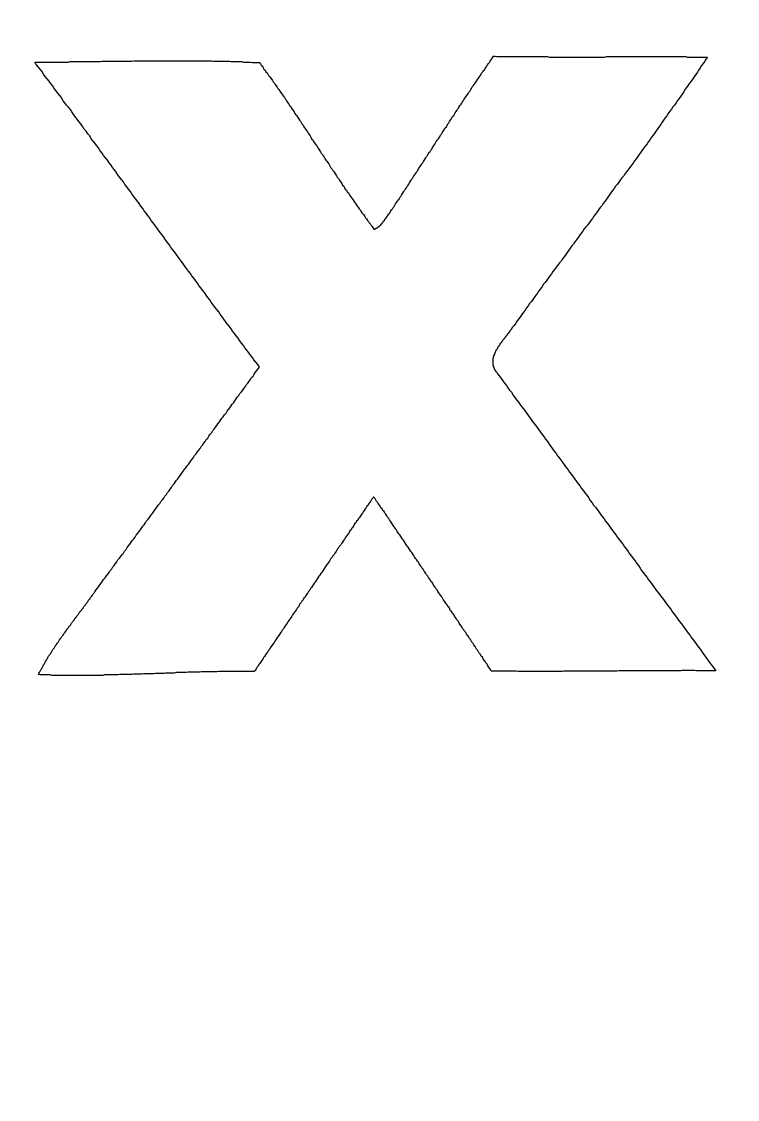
# Model space of a CAD drawing. Extents: x 61 to 163, y 47 to 87.
# Drawn here: x 72.718 to 75.617, y 62.933 to 67.299 of the extents above; entities that cross this region are included whole.
import ezdxf

# ---------------------------------------------------------------- set-up
doc = ezdxf.new("R2010")
doc.units = 0
doc.layers.get('0').update_dxf_attribs({"linetype": 'CONTINUOUS'})
doc.layers.add('GRAVIRANJE', color=3, linetype='CONTINUOUS')

msp = doc.modelspace()

# ---------------------------------------------------------------- linework, layer by layer
msp.add_circle((74.3058, 59.607), 13)
at = {"layer": 'GRAVIRANJE'}
msp.add_lwpolyline([(73.686, 67.1268), (73.6891, 67.1221), (73.6938, 67.1174), (73.6969, 67.1111), (73.7001, 67.1064), (73.7048, 67.1017), (73.7079, 67.0954), (73.7126, 67.0907), (73.7158, 67.086), (73.7189, 67.0798), (73.7236, 67.0751), (73.7267, 67.0704), (73.7314, 67.0641), (73.7346, 67.0594), (73.7377, 67.0547), (73.7424, 67.0484), (73.7456, 67.0437), (73.7487, 67.039), (73.7534, 67.0327), (73.7565, 67.028), (73.7597, 67.0233), (73.7644, 67.017), (73.7675, 67.0123), (73.7722, 67.0061), (73.7753, 67.0014), (73.7785, 66.9967), (73.7832, 66.9904), (73.7863, 66.9857), (73.7895, 66.981), (73.7926, 66.9747), (73.7973, 66.97), (73.8004, 66.9637), (73.8036, 66.959), (73.8083, 66.9543), (73.8114, 66.948), (73.8146, 66.9433), (73.8193, 66.9371), (73.8224, 66.9324), (73.8255, 66.9261), (73.8287, 66.9214), (73.8334, 66.9167), (73.8365, 66.9104), (73.8396, 66.9057), (73.8443, 66.8994), (73.8475, 66.8947), (73.8506, 66.89), (73.8538, 66.8837), (73.8585, 66.879), (73.8616, 66.8728), (73.8647, 66.8681), (73.8694, 66.8618), (73.8726, 66.8571), (73.8757, 66.8524), (73.8788, 66.8461), (73.8836, 66.8414), (73.8867, 66.8351), (73.8898, 66.8304), (73.893, 66.8242), (73.8977, 66.8195), (73.9008, 66.8132), (73.9039, 66.8085), (73.9071, 66.8038), (73.9118, 66.7975), (73.9149, 66.7928), (73.918, 66.7865), (73.9228, 66.7818), (73.9259, 66.7755), (73.929, 66.7708), (73.9322, 66.7661), (73.9369, 66.7599), (73.94, 66.7552), (73.9431, 66.7489), (73.9463, 66.7442), (73.951, 66.7379), (73.9541, 66.7332), (73.9573, 66.7285), (73.962, 66.7222), (73.9651, 66.7175), (73.9682, 66.7113), (73.9714, 66.7065), (73.9761, 66.7003), (73.9792, 66.6956), (73.9823, 66.6909), (73.987, 66.6846), (73.9902, 66.6799), (73.9933, 66.6736), (73.9965, 66.6689), (74.0012, 66.6626), (74.0043, 66.6579), (74.0074, 66.6532), (74.0121, 66.647), (74.0153, 66.6423), (74.0184, 66.636), (74.0231, 66.6313), (74.0263, 66.6266), (74.0294, 66.6203), (74.0341, 66.6156), (74.0372, 66.6093), (74.0404, 66.6046), (74.0451, 66.5999), (74.0482, 66.5936), (74.0513, 66.5889), (74.056, 66.5827), (74.0592, 66.578), (74.0623, 66.5733), (74.067, 66.567), (74.0702, 66.5623), (74.0733, 66.5576), (74.078, 66.5513), (74.0811, 66.5466), (74.0858, 66.5403), (74.089, 66.5356), (74.0921, 66.5309), (74.0968, 66.5246), (74.1, 66.5199), (74.1047, 66.5152), (74.1078, 66.509), (74.1109, 66.5043), (74.1156, 66.4995), (74.1188, 66.4933), (74.1235, 66.4886), (74.1266, 66.4839), (74.1313, 66.4776), (74.1345, 66.4729), (74.1376, 66.4682), (74.1423, 66.4619), (74.1454, 66.4572), (74.147, 66.4572), (74.147, 66.4572), (74.1486, 66.4588), (74.1486, 66.4588), (74.1501, 66.4588), (74.1501, 66.4588), (74.1501, 66.4588), (74.1517, 66.4603), (74.1517, 66.4603), (74.1533, 66.4603), (74.1533, 66.4603), (74.1533, 66.4603), (74.1548, 66.4619), (74.1548, 66.4619), (74.1564, 66.4619), (74.1564, 66.4619), (74.1564, 66.4619), (74.158, 66.4635), (74.158, 66.4635), (74.1595, 66.4635), (74.1595, 66.4635), (74.1595, 66.465), (74.1611, 66.465), (74.1611, 66.465), (74.1611, 66.465), (74.1627, 66.4666), (74.1627, 66.4666), (74.1627, 66.4666), (74.1643, 66.4666), (74.1643, 66.4682), (74.1643, 66.4682), (74.1658, 66.4682), (74.1658, 66.4698), (74.1658, 66.4698), (74.1674, 66.4698), (74.1674, 66.4698), (74.1674, 66.4713), (74.169, 66.4713), (74.169, 66.4713), (74.169, 66.4729), (74.1705, 66.4729), (74.1705, 66.4729), (74.1705, 66.4729), (74.1721, 66.4745), (74.1721, 66.4745), (74.1721, 66.4745), (74.1737, 66.476), (74.1737, 66.476), (74.1737, 66.476), (74.1737, 66.4776), (74.1752, 66.4776), (74.1752, 66.4776), (74.1752, 66.4792), (74.1768, 66.4792), (74.1768, 66.4792), (74.1768, 66.4807), (74.1768, 66.4807), (74.1784, 66.4807), (74.1784, 66.4823), (74.1784, 66.4823), (74.1799, 66.4823), (74.1799, 66.4839), (74.1799, 66.4839), (74.1799, 66.4839), (74.1815, 66.4854), (74.1815, 66.4854), (74.1815, 66.4854), (74.1831, 66.487), (74.1831, 66.487), (74.1831, 66.487), (74.1831, 66.4886), (74.1846, 66.4886), (74.1846, 66.4886), (74.1846, 66.4901), (74.1846, 66.4901), (74.1862, 66.4917), (74.1862, 66.4917), (74.1862, 66.4917), (74.1862, 66.4933), (74.1878, 66.4933), (74.1878, 66.4933), (74.1878, 66.4948), (74.1878, 66.4948), (74.1893, 66.4948), (74.1893, 66.4964), (74.1893, 66.4964), (74.1893, 66.498), (74.1909, 66.498), (74.1909, 66.498), (74.1909, 66.4995), (74.1909, 66.4995), (74.1925, 66.4995), (74.1925, 66.5011), (74.1925, 66.5011), (74.194, 66.5027), (74.194, 66.5027), (74.194, 66.5027), (74.194, 66.5043), (74.1956, 66.5043), (74.1956, 66.5043), (74.1956, 66.5058), (74.1956, 66.5058), (74.1972, 66.5058), (74.1972, 66.5074), (74.1972, 66.5074), (74.1972, 66.509), (74.1988, 66.509), (74.1988, 66.509), (74.1988, 66.5105), (74.1988, 66.5105), (74.2003, 66.5105), (74.2003, 66.5121), (74.2003, 66.5121), (74.2003, 66.5121), (74.2019, 66.5137), (74.2019, 66.5137), (74.2019, 66.5152), (74.2019, 66.5152), (74.2035, 66.5152), (74.2035, 66.5168), (74.2035, 66.5168), (74.205, 66.5168), (74.205, 66.5184), (74.205, 66.5184), (74.205, 66.5184), (74.2066, 66.5199), (74.2066, 66.5199), (74.2097, 66.5246), (74.2129, 66.5293), (74.216, 66.5356), (74.2207, 66.5403), (74.2238, 66.545), (74.227, 66.5497), (74.2301, 66.5544), (74.2332, 66.5607), (74.2364, 66.5654), (74.2395, 66.5701), (74.2427, 66.5748), (74.2474, 66.5795), (74.2505, 66.5858), (74.2536, 66.5905), (74.2568, 66.5952), (74.2599, 66.5999), (74.263, 66.6062), (74.2662, 66.6109), (74.2693, 66.6156), (74.2725, 66.6203), (74.2772, 66.625), (74.2803, 66.6313), (74.2834, 66.636), (74.2866, 66.6407), (74.2897, 66.6454), (74.2928, 66.6517), (74.296, 66.6564), (74.2991, 66.6611), (74.3022, 66.6658), (74.3054, 66.6705), (74.3101, 66.6768), (74.3132, 66.6815), (74.3164, 66.6862), (74.3195, 66.6909), (74.3226, 66.6956), (74.3258, 66.7018), (74.3289, 66.7065), (74.332, 66.7113), (74.3352, 66.716), (74.3399, 66.7222), (74.343, 66.7269), (74.3462, 66.7316), (74.3493, 66.7363), (74.3524, 66.7426), (74.3556, 66.7473), (74.3587, 66.752), (74.3618, 66.7567), (74.365, 66.7614), (74.3681, 66.7677), (74.3728, 66.7724), (74.376, 66.7771), (74.3791, 66.7818), (74.3822, 66.7881), (74.3854, 66.7928), (74.3885, 66.7975), (74.3916, 66.8022), (74.3948, 66.8069), (74.3979, 66.8132), (74.401, 66.8179), (74.4057, 66.8226), (74.4089, 66.8273), (74.412, 66.832), (74.4152, 66.8383), (74.4183, 66.843), (74.4214, 66.8477), (74.4246, 66.8524), (74.4277, 66.8587), (74.4308, 66.8634), (74.434, 66.8681), (74.4387, 66.8728), (74.4418, 66.8775), (74.445, 66.8837), (74.4481, 66.8885), (74.4512, 66.8932), (74.4544, 66.8979), (74.4575, 66.9026), (74.4606, 66.9088), (74.4638, 66.9135), (74.4685, 66.9182), (74.4716, 66.923), (74.4747, 66.9292), (74.4779, 66.9339), (74.481, 66.9386), (74.4842, 66.9433), (74.4873, 66.948), (74.4904, 66.9543), (74.4936, 66.959), (74.4983, 66.9637), (74.5014, 66.9684), (74.5045, 66.9731), (74.5077, 66.9794), (74.5108, 66.9841), (74.514, 66.9888), (74.5171, 66.9935), (74.5202, 66.9982), (74.5249, 67.0045), (74.5281, 67.0092), (74.5312, 67.0139), (74.5343, 67.0186), (74.5375, 67.0233), (74.5406, 67.028), (74.5437, 67.0343), (74.5484, 67.039), (74.5516, 67.0437), (74.5547, 67.0484), (74.5579, 67.0531), (74.561, 67.0578), (74.5641, 67.0641), (74.5688, 67.0688), (74.572, 67.0735), (74.5751, 67.0782), (74.5782, 67.0829), (74.5814, 67.0892), (74.5845, 67.0939), (74.5877, 67.0986), (74.5924, 67.1033), (74.5955, 67.108), (74.5986, 67.1127), (74.6018, 67.1174), (74.6049, 67.1237), (74.6096, 67.1284), (74.6127, 67.1331), (74.6159, 67.1378), (74.619, 67.1425), (74.6222, 67.1472), (74.6253, 67.1519), (74.63, 67.1582), (74.6363, 67.1582), (74.6425, 67.1566), (74.6504, 67.1566), (74.6567, 67.1566), (74.6629, 67.1566), (74.6708, 67.1566), (74.677, 67.1566), (74.6849, 67.1566), (74.6912, 67.1566), (74.6974, 67.1566), (74.7053, 67.1566), (74.7115, 67.1566), (74.7178, 67.1566), (74.7257, 67.1566), (74.7319, 67.1566), (74.7382, 67.1566), (74.746, 67.1566), (74.7523, 67.1566), (74.7602, 67.1566), (74.7664, 67.1566), (74.7727, 67.1566), (74.7805, 67.1566), (74.7868, 67.1566), (74.7931, 67.1566), (74.8009, 67.1566), (74.8072, 67.1566), (74.8135, 67.1566), (74.8213, 67.1566), (74.8276, 67.1566), (74.8339, 67.1566), (74.8417, 67.1566), (74.848, 67.1566), (74.8542, 67.155), (74.8621, 67.155), (74.8684, 67.155), (74.8762, 67.155), (74.8825, 67.155), (74.8887, 67.155), (74.8966, 67.155), (74.9029, 67.155), (74.9091, 67.155), (74.917, 67.155), (74.9232, 67.155), (74.9295, 67.155), (74.9374, 67.155), (74.9436, 67.155), (74.9499, 67.155), (74.9577, 67.155), (74.964, 67.155), (74.9703, 67.155), (74.9781, 67.155), (74.9844, 67.155), (74.9907, 67.155), (74.9985, 67.155), (75.0048, 67.155), (75.0111, 67.155), (75.0189, 67.155), (75.0252, 67.155), (75.033, 67.155), (75.0393, 67.155), (75.0456, 67.155), (75.0534, 67.155), (75.0597, 67.155), (75.0659, 67.155), (75.0738, 67.155), (75.0801, 67.155), (75.0863, 67.1566), (75.0942, 67.1566), (75.1004, 67.1566), (75.1067, 67.1566), (75.1146, 67.1566), (75.1208, 67.1566), (75.1271, 67.1566), (75.1349, 67.1566), (75.1412, 67.1566), (75.1475, 67.1566), (75.1553, 67.1566), (75.1616, 67.1566), (75.1679, 67.1566), (75.1757, 67.1566), (75.182, 67.1566), (75.1898, 67.1566), (75.1961, 67.1566), (75.2024, 67.1566), (75.2102, 67.1566), (75.2165, 67.1566), (75.2228, 67.1566), (75.2306, 67.1566), (75.2369, 67.1566), (75.2431, 67.1566), (75.251, 67.1566), (75.2573, 67.1566), (75.2635, 67.1566), (75.2714, 67.1566), (75.2776, 67.1566), (75.2839, 67.1566), (75.2918, 67.1566), (75.298, 67.1566), (75.3043, 67.1566), (75.3121, 67.1566), (75.3184, 67.1566), (75.3263, 67.1566), (75.3325, 67.1566), (75.3388, 67.1566), (75.3466, 67.1566), (75.3529, 67.1566), (75.3592, 67.1566), (75.367, 67.1566), (75.3733, 67.1566), (75.3796, 67.1566), (75.3874, 67.1566), (75.3937, 67.1566), (75.4, 67.1566), (75.4078, 67.1566), (75.4141, 67.155), (75.4203, 67.155), (75.4282, 67.155), (75.4345, 67.155), (75.4423, 67.155), (75.4486, 67.155), (75.4548, 67.155), (75.4627, 67.155), (75.469, 67.155), (75.4752, 67.155), (75.4831, 67.155), (75.4893, 67.155), (75.4956, 67.155), (75.4909, 67.1472), (75.4846, 67.1378), (75.4784, 67.1284), (75.4721, 67.1205), (75.4658, 67.1111), (75.4596, 67.1017), (75.4548, 67.0939), (75.4486, 67.0845), (75.4423, 67.0751), (75.436, 67.0672), (75.4298, 67.0578), (75.4235, 67.0484), (75.4172, 67.0406), (75.4109, 67.0312), (75.4047, 67.0233), (75.4, 67.0139), (75.3937, 67.0045), (75.3874, 66.9967), (75.3811, 66.9872), (75.3749, 66.9794), (75.3686, 66.97), (75.3623, 66.9606), (75.3561, 66.9527), (75.3498, 66.9433), (75.3435, 66.9355), (75.3372, 66.9261), (75.331, 66.9167), (75.3247, 66.9088), (75.3184, 66.8994), (75.3121, 66.8916), (75.3074, 66.8822), (75.3012, 66.8743), (75.2949, 66.8649), (75.2886, 66.8555), (75.2823, 66.8477), (75.2761, 66.8383), (75.2698, 66.8304), (75.2635, 66.821), (75.2573, 66.8132), (75.251, 66.8038), (75.2447, 66.7959), (75.2384, 66.7865), (75.2322, 66.7787), (75.2259, 66.7693), (75.2196, 66.7599), (75.2133, 66.752), (75.2071, 66.7426), (75.2008, 66.7348), (75.1945, 66.7254), (75.1883, 66.7175), (75.182, 66.7081), (75.1757, 66.7003), (75.1694, 66.6909), (75.1632, 66.683), (75.1569, 66.6736), (75.1491, 66.6658), (75.1428, 66.6564), (75.1365, 66.6485), (75.1302, 66.6391), (75.124, 66.6313), (75.1177, 66.6219), (75.1114, 66.614), (75.1051, 66.6046), (75.0989, 66.5968), (75.0926, 66.5874), (75.0863, 66.5795), (75.0801, 66.5701), (75.0738, 66.5623), (75.0675, 66.5529), (75.0612, 66.545), (75.055, 66.5356), (75.0487, 66.5278), (75.0424, 66.5184), (75.0361, 66.5105), (75.0299, 66.5011), (75.0236, 66.4933), (75.0173, 66.4839), (75.0111, 66.476), (75.0032, 66.4666), (74.9969, 66.4588), (74.9907, 66.4494), (74.9844, 66.4415), (74.9781, 66.4321), (74.9719, 66.4243), (74.9656, 66.4149), (74.9593, 66.407), (74.953, 66.3976), (74.9468, 66.3898), (74.9405, 66.3804), (74.9342, 66.3725), (74.9279, 66.3631), (74.9217, 66.3553), (74.9154, 66.3459), (74.9091, 66.338), (74.9029, 66.3286), (74.8966, 66.3208), (74.8903, 66.3114), (74.8825, 66.3035), (74.8762, 66.2941), (74.8699, 66.2863), (74.8637, 66.2769), (74.8574, 66.269), (74.8511, 66.2596), (74.8448, 66.2518), (74.8386, 66.2424), (74.8323, 66.2345), (74.826, 66.2251), (74.8197, 66.2157), (74.8135, 66.2079), (74.8072, 66.1985), (74.8009, 66.1906), (74.7947, 66.1812), (74.7884, 66.1734), (74.7821, 66.164), (74.7758, 66.1561), (74.7696, 66.1467), (74.7633, 66.1389), (74.757, 66.1295), (74.7507, 66.1216), (74.7445, 66.1122), (74.7382, 66.1044), (74.7319, 66.095), (74.7257, 66.0871), (74.7194, 66.0777), (74.7131, 66.0683), (74.7068, 66.0605), (74.7006, 66.0511), (74.699, 66.0511), (74.699, 66.0495), (74.6974, 66.0479), (74.6974, 66.0464), (74.6959, 66.0464), (74.6959, 66.0448), (74.6943, 66.0432), (74.6943, 66.0416), (74.6927, 66.0401), (74.6912, 66.0401), (74.6912, 66.0385), (74.6896, 66.0369), (74.6896, 66.0354), (74.688, 66.0338), (74.6864, 66.0338), (74.6864, 66.0322), (74.6849, 66.0307), (74.6833, 66.0291), (74.6833, 66.0275), (74.6817, 66.0275), (74.6817, 66.026), (74.6802, 66.0244), (74.6786, 66.0228), (74.6786, 66.0213), (74.677, 66.0197), (74.6755, 66.0197), (74.6755, 66.0181), (74.6739, 66.0166), (74.6723, 66.015), (74.6723, 66.0134), (74.6708, 66.0119), (74.6692, 66.0103), (74.6692, 66.0103), (74.6676, 66.0087), (74.6661, 66.0071), (74.6661, 66.0056), (74.6645, 66.004), (74.6629, 66.0024), (74.6629, 66.0009), (74.6614, 65.9993), (74.6598, 65.9993), (74.6598, 65.9977), (74.6582, 65.9962), (74.6567, 65.9946), (74.6567, 65.993), (74.6551, 65.9915), (74.6551, 65.9899), (74.6535, 65.9883), (74.6519, 65.9868), (74.6519, 65.9852), (74.6504, 65.9852), (74.6504, 65.9836), (74.6488, 65.9821), (74.6472, 65.9805), (74.6472, 65.9789), (74.6457, 65.9774), (74.6457, 65.9758), (74.6441, 65.9742), (74.6441, 65.9726), (74.6425, 65.9711), (74.641, 65.9695), (74.641, 65.9679), (74.6394, 65.9679), (74.6394, 65.9664), (74.6394, 65.9648), (74.6378, 65.9632), (74.6378, 65.9617), (74.6363, 65.9601), (74.6363, 65.9585), (74.6347, 65.957), (74.6347, 65.9554), (74.6331, 65.9538), (74.6331, 65.9523), (74.6331, 65.9507), (74.6316, 65.9491), (74.6316, 65.9476), (74.6316, 65.946), (74.63, 65.946), (74.63, 65.9444), (74.63, 65.9429), (74.63, 65.9413), (74.6284, 65.9397), (74.6284, 65.9381), (74.6284, 65.9366), (74.6284, 65.935), (74.6269, 65.9334), (74.6269, 65.9319), (74.6269, 65.9303), (74.6269, 65.9287), (74.6269, 65.9272), (74.6269, 65.9256), (74.6269, 65.924), (74.6269, 65.9225), (74.6269, 65.9209), (74.6269, 65.9193), (74.6269, 65.9178), (74.6269, 65.9162), (74.6269, 65.9162), (74.6269, 65.9146), (74.6269, 65.9131), (74.6269, 65.9115), (74.6269, 65.9099), (74.6269, 65.9084), (74.6284, 65.9068), (74.6284, 65.9052), (74.6284, 65.9036), (74.6284, 65.9021), (74.63, 65.9005), (74.63, 65.8989), (74.63, 65.8974), (74.6316, 65.8958), (74.6316, 65.8942), (74.6316, 65.8927), (74.6331, 65.8911), (74.6331, 65.8895), (74.6347, 65.888), (74.6347, 65.8864), (74.6363, 65.8848), (74.6378, 65.8848), (74.6378, 65.8833), (74.6394, 65.8817), (74.641, 65.8801), (74.641, 65.8786), (74.6425, 65.877), (74.6441, 65.8754), (74.6457, 65.8739), (74.6457, 65.8723), (74.6535, 65.8629), (74.6598, 65.8535), (74.6676, 65.8441), (74.6739, 65.8346), (74.6817, 65.8252), (74.688, 65.8158), (74.6943, 65.8064), (74.7021, 65.797), (74.7084, 65.786), (74.7162, 65.7766), (74.7225, 65.7672), (74.7304, 65.7578), (74.7366, 65.7484), (74.7429, 65.739), (74.7507, 65.7296), (74.757, 65.7202), (74.7649, 65.7108), (74.7711, 65.7014), (74.7774, 65.6919), (74.7852, 65.6825), (74.7915, 65.6731), (74.7994, 65.6637), (74.8056, 65.6543), (74.8135, 65.6449), (74.8197, 65.6355), (74.826, 65.6261), (74.8339, 65.6167), (74.8401, 65.6073), (74.848, 65.5979), (74.8542, 65.5869), (74.8621, 65.5775), (74.8684, 65.5681), (74.8746, 65.5587), (74.8825, 65.5492), (74.8887, 65.5398), (74.8966, 65.5304), (74.9029, 65.521), (74.9107, 65.5116), (74.917, 65.5022), (74.9232, 65.4928), (74.9311, 65.4834), (74.9374, 65.474), (74.9452, 65.4646), (74.9515, 65.4552), (74.9593, 65.4457), (74.9656, 65.4363), (74.9719, 65.4269), (74.9797, 65.4175), (74.986, 65.4081), (74.9938, 65.3987), (75.0001, 65.3893), (75.0079, 65.3799), (75.0142, 65.3705), (75.0205, 65.3595), (75.0283, 65.3501), (75.0346, 65.3407), (75.0424, 65.3313), (75.0487, 65.3219), (75.0565, 65.3125), (75.0628, 65.303), (75.0691, 65.2936), (75.0769, 65.2842), (75.0832, 65.2748), (75.091, 65.2654), (75.0973, 65.256), (75.1051, 65.2466), (75.1114, 65.2372), (75.1177, 65.2278), (75.1255, 65.2184), (75.1318, 65.209), (75.1396, 65.1995), (75.1459, 65.1901), (75.1538, 65.1807), (75.16, 65.1713), (75.1679, 65.1619), (75.1741, 65.1525), (75.1804, 65.1431), (75.1883, 65.1337), (75.1945, 65.1243), (75.2024, 65.1149), (75.2086, 65.1055), (75.2165, 65.096), (75.2228, 65.0851), (75.229, 65.0757), (75.2369, 65.0663), (75.2431, 65.0568), (75.251, 65.0474), (75.2573, 65.038), (75.2651, 65.0286), (75.2714, 65.0192), (75.2792, 65.0098), (75.2855, 65.0004), (75.2918, 64.991), (75.2996, 64.9816), (75.3059, 64.9722), (75.3137, 64.9628), (75.32, 64.9533), (75.3278, 64.9439), (75.3341, 64.9345), (75.3419, 64.9251), (75.3482, 64.9157), (75.3545, 64.9063), (75.3623, 64.8969), (75.3686, 64.8875), (75.3764, 64.8781), (75.3827, 64.8687), (75.3906, 64.8593), (75.3968, 64.8498), (75.4047, 64.8404), (75.4109, 64.831), (75.4172, 64.8216), (75.4251, 64.8122), (75.4313, 64.8028), (75.4392, 64.7934), (75.4454, 64.784), (75.4533, 64.7746), (75.4596, 64.7652), (75.4674, 64.7558), (75.4737, 64.7448), (75.4815, 64.7354), (75.4878, 64.726), (75.4941, 64.7166), (75.5019, 64.7071), (75.5082, 64.6977), (75.516, 64.6883), (75.5223, 64.6789), (75.5301, 64.6695), (75.5223, 64.6695), (75.516, 64.6695), (75.5082, 64.6695), (75.5019, 64.6695), (75.4941, 64.6695), (75.4862, 64.6695), (75.4799, 64.6695), (75.4721, 64.6695), (75.4658, 64.6695), (75.458, 64.6695), (75.4517, 64.6695), (75.4439, 64.6711), (75.4376, 64.6711), (75.4298, 64.6711), (75.4219, 64.6711), (75.4156, 64.6711), (75.4078, 64.6711), (75.4015, 64.6711), (75.3937, 64.6711), (75.3874, 64.6695), (75.3796, 64.6695), (75.3733, 64.6695), (75.3655, 64.6695), (75.3576, 64.6695), (75.3513, 64.6695), (75.3435, 64.6695), (75.3372, 64.6695), (75.3294, 64.6695), (75.3231, 64.6695), (75.3153, 64.6695), (75.3074, 64.6695), (75.3012, 64.6695), (75.2933, 64.6695), (75.2871, 64.6695), (75.2792, 64.6695), (75.2729, 64.6695), (75.2651, 64.6695), (75.2588, 64.6695), (75.251, 64.6695), (75.2431, 64.6695), (75.2369, 64.6695), (75.229, 64.6695), (75.2228, 64.6695), (75.2149, 64.6695), (75.2086, 64.6695), (75.2008, 64.6695), (75.193, 64.6695), (75.1867, 64.6695), (75.1789, 64.6695), (75.1726, 64.6695), (75.1647, 64.6695), (75.1585, 64.6695), (75.1506, 64.6695), (75.1444, 64.6695), (75.1365, 64.6695), (75.1287, 64.6679), (75.1224, 64.6679), (75.1146, 64.6679), (75.1083, 64.6679), (75.1004, 64.6679), (75.0942, 64.6679), (75.0863, 64.6679), (75.0785, 64.6679), (75.0722, 64.6679), (75.0644, 64.6679), (75.0581, 64.6679), (75.0503, 64.6679), (75.044, 64.6679), (75.0361, 64.6679), (75.0283, 64.6679), (75.022, 64.6679), (75.0142, 64.6679), (75.0079, 64.6679), (75.0001, 64.6679), (74.9938, 64.6679), (74.986, 64.6679), (74.9781, 64.6679), (74.9719, 64.6679), (74.964, 64.6679), (74.9577, 64.6679), (74.9499, 64.6679), (74.9436, 64.6679), (74.9358, 64.6679), (74.9295, 64.6679), (74.9217, 64.6679), (74.9138, 64.6679), (74.9076, 64.6664), (74.8997, 64.6664), (74.8934, 64.6664), (74.8856, 64.6664), (74.8793, 64.6664), (74.8715, 64.6664), (74.8637, 64.6664), (74.8574, 64.6664), (74.8495, 64.6664), (74.8433, 64.6664), (74.8354, 64.6664), (74.8292, 64.6664), (74.8213, 64.6664), (74.815, 64.6664), (74.8072, 64.6664), (74.7994, 64.6664), (74.7931, 64.6664), (74.7852, 64.6664), (74.779, 64.6664), (74.7711, 64.6664), (74.7649, 64.6664), (74.757, 64.6664), (74.7492, 64.6664), (74.7429, 64.6664), (74.7351, 64.6664), (74.7288, 64.6664), (74.7209, 64.6679), (74.7147, 64.6679), (74.7068, 64.6679), (74.7006, 64.6679), (74.6927, 64.6679), (74.6849, 64.6679), (74.6786, 64.6679), (74.6708, 64.6679), (74.6645, 64.6679), (74.6567, 64.6679), (74.6504, 64.6679), (74.6425, 64.6679), (74.6363, 64.6679), (74.6284, 64.6679), (74.6206, 64.6679), (74.6174, 64.6742), (74.6143, 64.6789), (74.6096, 64.6852), (74.6065, 64.6899), (74.6033, 64.6962), (74.5986, 64.7009), (74.5955, 64.7071), (74.5908, 64.7134), (74.5877, 64.7181), (74.5845, 64.7244), (74.5798, 64.7291), (74.5767, 64.7354), (74.572, 64.7401), (74.5688, 64.7463), (74.5657, 64.7511), (74.561, 64.7573), (74.5579, 64.762), (74.5547, 64.7683), (74.55, 64.7746), (74.5469, 64.7793), (74.5422, 64.7856), (74.539, 64.7903), (74.5359, 64.7965), (74.5312, 64.8012), (74.5281, 64.8075), (74.5234, 64.8122), (74.5202, 64.8185), (74.5171, 64.8248), (74.5124, 64.8295), (74.5092, 64.8357), (74.5045, 64.8404), (74.5014, 64.8467), (74.4983, 64.8514), (74.4936, 64.8577), (74.4904, 64.8624), (74.4873, 64.8687), (74.4826, 64.8749), (74.4795, 64.8796), (74.4747, 64.8859), (74.4716, 64.8906), (74.4685, 64.8969), (74.4638, 64.9016), (74.4606, 64.9079), (74.4559, 64.9126), (74.4528, 64.9188), (74.4497, 64.9251), (74.445, 64.9298), (74.4418, 64.9361), (74.4371, 64.9408), (74.434, 64.9471), (74.4308, 64.9518), (74.4261, 64.958), (74.423, 64.9628), (74.4199, 64.969), (74.4152, 64.9753), (74.412, 64.98), (74.4073, 64.9863), (74.4042, 64.991), (74.401, 64.9973), (74.3963, 65.002), (74.3932, 65.0082), (74.3885, 65.0129), (74.3854, 65.0192), (74.3822, 65.0255), (74.3775, 65.0302), (74.3744, 65.0365), (74.3697, 65.0412), (74.3665, 65.0474), (74.3634, 65.0521), (74.3587, 65.0584), (74.3556, 65.0631), (74.3509, 65.0694), (74.3477, 65.0741), (74.3446, 65.0804), (74.3399, 65.0866), (74.3367, 65.0913), (74.332, 65.0976), (74.3289, 65.1023), (74.3258, 65.1086), (74.3211, 65.1133), (74.3179, 65.1196), (74.3132, 65.1243), (74.3101, 65.1305), (74.307, 65.1368), (74.3022, 65.1415), (74.2991, 65.1478), (74.2944, 65.1525), (74.2913, 65.1588), (74.2881, 65.1635), (74.2834, 65.1697), (74.2803, 65.1745), (74.2756, 65.1807), (74.2725, 65.1854), (74.2693, 65.1917), (74.2646, 65.198), (74.2615, 65.2027), (74.2568, 65.209), (74.2536, 65.2137), (74.2505, 65.2199), (74.2458, 65.2246), (74.2427, 65.2309), (74.238, 65.2356), (74.2348, 65.2419), (74.2317, 65.2466), (74.227, 65.2529), (74.2238, 65.2576), (74.2191, 65.2638), (74.216, 65.2685), (74.2129, 65.2748), (74.2082, 65.2811), (74.205, 65.2858), (74.2003, 65.2921), (74.1972, 65.2968), (74.194, 65.303), (74.1893, 65.3077), (74.1862, 65.314), (74.1815, 65.3187), (74.1784, 65.325), (74.1737, 65.3297), (74.1705, 65.336), (74.1674, 65.3407), (74.1627, 65.347), (74.1595, 65.3517), (74.1548, 65.3579), (74.1517, 65.3626), (74.1486, 65.3689), (74.1439, 65.3736), (74.1407, 65.3689), (74.136, 65.3626), (74.1329, 65.3579), (74.1282, 65.3517), (74.125, 65.347), (74.1219, 65.3407), (74.1172, 65.336), (74.1141, 65.3297), (74.1094, 65.325), (74.1062, 65.3187), (74.1015, 65.3125), (74.0984, 65.3077), (74.0937, 65.3015), (74.0905, 65.2968), (74.0874, 65.2905), (74.0827, 65.2858), (74.0796, 65.2795), (74.0749, 65.2748), (74.0717, 65.2685), (74.067, 65.2638), (74.0639, 65.2576), (74.0592, 65.2513), (74.056, 65.2466), (74.0529, 65.2403), (74.0482, 65.2356), (74.0451, 65.2293), (74.0404, 65.2246), (74.0372, 65.2184), (74.0325, 65.2137), (74.0294, 65.2074), (74.0263, 65.2027), (74.0215, 65.1964), (74.0184, 65.1901), (74.0137, 65.1854), (74.0106, 65.1792), (74.0059, 65.1745), (74.0027, 65.1682), (73.998, 65.1635), (73.9949, 65.1572), (73.9918, 65.1525), (73.987, 65.1462), (73.9839, 65.14), (73.9792, 65.1352), (73.9761, 65.129), (73.9714, 65.1243), (73.9682, 65.118), (73.9651, 65.1133), (73.9604, 65.107), (73.9573, 65.1023), (73.9525, 65.096), (73.9494, 65.0913), (73.9447, 65.0851), (73.9416, 65.0788), (73.9384, 65.0741), (73.9337, 65.0678), (73.9306, 65.0631), (73.9259, 65.0568), (73.9228, 65.0521), (73.918, 65.0459), (73.9149, 65.0412), (73.9118, 65.0349), (73.9071, 65.0286), (73.9039, 65.0239), (73.8992, 65.0176), (73.8961, 65.0129), (73.893, 65.0067), (73.8883, 65.002), (73.8851, 64.9957), (73.8804, 64.991), (73.8773, 64.9847), (73.8726, 64.9784), (73.8694, 64.9737), (73.8663, 64.9675), (73.8616, 64.9628), (73.8585, 64.9565), (73.8538, 64.9518), (73.8506, 64.9455), (73.8459, 64.9408), (73.8428, 64.9345), (73.8396, 64.9283), (73.8349, 64.9235), (73.8318, 64.9173), (73.8271, 64.9126), (73.824, 64.9063), (73.8193, 64.9016), (73.8161, 64.8953), (73.813, 64.8906), (73.8083, 64.8843), (73.8051, 64.8781), (73.8004, 64.8734), (73.7973, 64.8671), (73.7942, 64.8624), (73.7895, 64.8561), (73.7863, 64.8514), (73.7816, 64.8451), (73.7785, 64.8389), (73.7738, 64.8342), (73.7706, 64.8279), (73.7675, 64.8232), (73.7628, 64.8169), (73.7597, 64.8122), (73.755, 64.8059), (73.7518, 64.8012), (73.7487, 64.795), (73.744, 64.7887), (73.7408, 64.784), (73.7361, 64.7777), (73.733, 64.773), (73.7283, 64.7667), (73.7252, 64.762), (73.722, 64.7558), (73.7173, 64.7495), (73.7142, 64.7448), (73.7095, 64.7385), (73.7063, 64.7338), (73.7016, 64.7275), (73.6985, 64.7228), (73.6954, 64.7166), (73.6907, 64.7103), (73.6875, 64.7056), (73.6828, 64.6993), (73.6797, 64.6946), (73.6766, 64.6883), (73.6718, 64.6821), (73.6687, 64.6773), (73.664, 64.6711), (73.6609, 64.6664), (73.653, 64.6664), (73.6468, 64.6664), (73.6405, 64.6664), (73.6326, 64.6664), (73.6264, 64.6664), (73.6201, 64.6664), (73.6123, 64.6664), (73.606, 64.6664), (73.5981, 64.6664), (73.5919, 64.6664), (73.5856, 64.6664), (73.5778, 64.6664), (73.5715, 64.6664), (73.5636, 64.6664), (73.5574, 64.6664), (73.5511, 64.6664), (73.5433, 64.6664), (73.537, 64.6664), (73.5291, 64.6664), (73.5229, 64.6664), (73.5166, 64.6664), (73.5088, 64.6648), (73.5025, 64.6648), (73.4946, 64.6648), (73.4884, 64.6648), (73.4821, 64.6648), (73.4743, 64.6648), (73.468, 64.6648), (73.4617, 64.6648), (73.4539, 64.6648), (73.4476, 64.6648), (73.4398, 64.6632), (73.4335, 64.6632), (73.4272, 64.6632), (73.4194, 64.6632), (73.4131, 64.6632), (73.4053, 64.6632), (73.399, 64.6632), (73.3927, 64.6632), (73.3849, 64.6617), (73.3786, 64.6617), (73.3708, 64.6617), (73.3645, 64.6617), (73.3582, 64.6617), (73.3504, 64.6617), (73.3441, 64.6617), (73.3363, 64.6601), (73.33, 64.6601), (73.3237, 64.6601), (73.3159, 64.6601), (73.3096, 64.6601), (73.3018, 64.6601), (73.2955, 64.6585), (73.2892, 64.6585), (73.2814, 64.6585), (73.2751, 64.6585), (73.2688, 64.6585), (73.261, 64.6585), (73.2547, 64.657), (73.2469, 64.657), (73.2406, 64.657), (73.2343, 64.657), (73.2265, 64.657), (73.2202, 64.657), (73.2124, 64.657), (73.2061, 64.6554), (73.1998, 64.6554), (73.192, 64.6554), (73.1857, 64.6554), (73.1779, 64.6554), (73.1716, 64.6554), (73.1653, 64.6538), (73.1575, 64.6538), (73.1512, 64.6538), (73.1434, 64.6538), (73.1371, 64.6538), (73.1308, 64.6538), (73.123, 64.6538), (73.1167, 64.6538), (73.1089, 64.6523), (73.1026, 64.6523), (73.0963, 64.6523), (73.0885, 64.6523), (73.0822, 64.6523), (73.0744, 64.6523), (73.0681, 64.6523), (73.0618, 64.6523), (73.054, 64.6523), (73.0477, 64.6507), (73.0414, 64.6507), (73.0336, 64.6507), (73.0273, 64.6507), (73.0195, 64.6507), (73.0132, 64.6507), (73.0069, 64.6507), (72.9991, 64.6507), (72.9928, 64.6507), (72.985, 64.6507), (72.9787, 64.6507), (72.9724, 64.6507), (72.9646, 64.6507), (72.9583, 64.6507), (72.9505, 64.6507), (72.9442, 64.6507), (72.9379, 64.6507), (72.9301, 64.6507), (72.9238, 64.6507), (72.916, 64.6507), (72.9097, 64.6507), (72.9035, 64.6507), (72.8956, 64.6507), (72.8893, 64.6507), (72.8815, 64.6507), (72.8752, 64.6507), (72.869, 64.6507), (72.8611, 64.6507), (72.8548, 64.6507), (72.847, 64.6507), (72.8407, 64.6507), (72.8345, 64.6523), (72.8266, 64.6523), (72.8203, 64.6523), (72.8125, 64.6523), (72.8062, 64.6523), (72.8, 64.6523), (72.7921, 64.6523), (72.7858, 64.6538), (72.7874, 64.6554), (72.789, 64.6585), (72.7905, 64.6617), (72.7921, 64.6648), (72.7937, 64.6679), (72.7952, 64.6711), (72.7968, 64.6726), (72.7984, 64.6758), (72.8, 64.6789), (72.8015, 64.6821), (72.8031, 64.6836), (72.8047, 64.6868), (72.8062, 64.6899), (72.8078, 64.693), (72.8094, 64.6962), (72.8109, 64.6977), (72.8125, 64.7009), (72.8141, 64.704), (72.8156, 64.7071), (72.8172, 64.7087), (72.8188, 64.7118), (72.8203, 64.715), (72.8219, 64.7181), (72.8235, 64.7197), (72.825, 64.7228), (72.8266, 64.726), (72.8282, 64.7291), (72.8297, 64.7307), (72.8313, 64.7338), (72.8345, 64.7369), (72.836, 64.7385), (72.8376, 64.7416), (72.8392, 64.7448), (72.8407, 64.7479), (72.8423, 64.7495), (72.8439, 64.7526), (72.8454, 64.7558), (72.847, 64.7573), (72.8501, 64.7605), (72.8517, 64.7636), (72.8533, 64.7667), (72.8548, 64.7683), (72.8564, 64.7714), (72.858, 64.7746), (72.8595, 64.7761), (72.8627, 64.7793), (72.8642, 64.7824), (72.8658, 64.784), (72.8674, 64.7871), (72.869, 64.7903), (72.8705, 64.7918), (72.8721, 64.795), (72.8752, 64.7981), (72.8768, 64.7997), (72.8784, 64.8028), (72.8799, 64.8059), (72.8815, 64.8075), (72.8846, 64.8106), (72.8862, 64.8138), (72.8878, 64.8153), (72.8893, 64.8185), (72.8909, 64.8216), (72.8925, 64.8232), (72.8956, 64.8263), (72.8972, 64.8295), (72.8987, 64.831), (72.9003, 64.8342), (72.9019, 64.8373), (72.905, 64.8389), (72.9066, 64.842), (72.9082, 64.8451), (72.9097, 64.8467), (72.9113, 64.8498), (72.9144, 64.8514), (72.916, 64.8545), (72.9176, 64.8577), (72.9191, 64.8593), (72.9207, 64.8624), (72.9238, 64.8655), (72.9254, 64.8671), (72.927, 64.8702), (72.9285, 64.8734), (72.9317, 64.8749), (72.9332, 64.8781), (72.9348, 64.8812), (72.9364, 64.8828), (72.9379, 64.8859), (72.9411, 64.8875), (72.9427, 64.8906), (72.9442, 64.8938), (72.9458, 64.8953), (72.9489, 64.8985), (72.9505, 64.9016), (72.9521, 64.9032), (72.9536, 64.9063), (72.9552, 64.9094), (72.9583, 64.911), (72.9599, 64.9141), (72.9615, 64.9157), (72.963, 64.9188), (72.9662, 64.922), (72.9677, 64.9235), (72.9693, 64.9267), (72.9709, 64.9298), (72.9724, 64.9314), (72.9756, 64.9345), (72.9772, 64.9377), (72.9787, 64.9392), (72.9803, 64.9424), (72.9834, 64.9439), (72.985, 64.9471), (72.9866, 64.9502), (72.9881, 64.9518), (72.9897, 64.9549), (72.9928, 64.958), (72.9944, 64.9596), (72.996, 64.9628), (72.9975, 64.9659), (72.9991, 64.9675), (73.0022, 64.9706), (73.0038, 64.9737), (73.0054, 64.9753), (73.0069, 64.9784), (73.0085, 64.9816), (73.0117, 64.9831), (73.0132, 64.9863), (73.0148, 64.9894), (73.0195, 64.9957), (73.0258, 65.0035), (73.0305, 65.0098), (73.0352, 65.0176), (73.0414, 65.0239), (73.0462, 65.0318), (73.0509, 65.0396), (73.0571, 65.0459), (73.0618, 65.0537), (73.0681, 65.06), (73.0728, 65.0678), (73.0775, 65.0757), (73.0838, 65.0819), (73.0885, 65.0898), (73.0932, 65.096), (73.0995, 65.1039), (73.1042, 65.1102), (73.1089, 65.118), (73.1152, 65.1258), (73.1199, 65.1321), (73.1261, 65.14), (73.1308, 65.1462), (73.1355, 65.1541), (73.1418, 65.1603), (73.1465, 65.1682), (73.1512, 65.176), (73.1575, 65.1823), (73.1622, 65.1901), (73.1669, 65.1964), (73.1732, 65.2042), (73.1779, 65.2105), (73.1826, 65.2184), (73.1889, 65.2262), (73.1936, 65.2325), (73.1998, 65.2403), (73.2045, 65.2466), (73.2092, 65.2544), (73.2155, 65.2607), (73.2202, 65.2685), (73.2249, 65.2764), (73.2312, 65.2827), (73.2359, 65.2905), (73.2406, 65.2968), (73.2469, 65.3046), (73.2516, 65.3109), (73.2563, 65.3187), (73.2626, 65.3266), (73.2673, 65.3328), (73.272, 65.3407), (73.2782, 65.347), (73.2829, 65.3548), (73.2892, 65.3611), (73.2939, 65.3689), (73.2986, 65.3767), (73.3049, 65.383), (73.3096, 65.3909), (73.3143, 65.3971), (73.3206, 65.405), (73.3253, 65.4112), (73.33, 65.4191), (73.3363, 65.4269), (73.341, 65.4332), (73.3457, 65.441), (73.3519, 65.4473), (73.3566, 65.4552), (73.3614, 65.4614), (73.3676, 65.4693), (73.3723, 65.4771), (73.377, 65.4834), (73.3833, 65.4912), (73.388, 65.4975), (73.3943, 65.5053), (73.399, 65.5116), (73.4037, 65.5194), (73.41, 65.5273), (73.4147, 65.5336), (73.4194, 65.5414), (73.4256, 65.5477), (73.4304, 65.5555), (73.4351, 65.5618), (73.4413, 65.5696), (73.446, 65.5775), (73.4507, 65.5837), (73.457, 65.5916), (73.4617, 65.5979), (73.4664, 65.6057), (73.4727, 65.612), (73.4774, 65.6198), (73.4821, 65.6277), (73.4884, 65.6339), (73.4931, 65.6418), (73.4978, 65.648), (73.5041, 65.6559), (73.5088, 65.6622), (73.5135, 65.67), (73.5197, 65.6778), (73.5244, 65.6841), (73.5291, 65.6919), (73.5354, 65.6982), (73.5401, 65.7061), (73.5464, 65.7123), (73.5511, 65.7202), (73.5558, 65.728), (73.5621, 65.7343), (73.5668, 65.7421), (73.5715, 65.7484), (73.5778, 65.7562), (73.5825, 65.7625), (73.5872, 65.7704), (73.5934, 65.7782), (73.5981, 65.7845), (73.6028, 65.7923), (73.6091, 65.7986), (73.6138, 65.8064), (73.6185, 65.8127), (73.6248, 65.8205), (73.6295, 65.8284), (73.6342, 65.8346), (73.6405, 65.8425), (73.6452, 65.8488), (73.6499, 65.8566), (73.6562, 65.8629), (73.6609, 65.8707), (73.6656, 65.8786), (73.6718, 65.8848), (73.6766, 65.8927), (73.6813, 65.8989), (73.675, 65.9099), (73.6671, 65.9193), (73.6593, 65.9287), (73.653, 65.9381), (73.6452, 65.9476), (73.6389, 65.957), (73.6311, 65.9679), (73.6232, 65.9774), (73.617, 65.9868), (73.6091, 65.9962), (73.6028, 66.0056), (73.595, 66.0166), (73.5872, 66.026), (73.5809, 66.0354), (73.5731, 66.0448), (73.5668, 66.0542), (73.5589, 66.0652), (73.5511, 66.0746), (73.5448, 66.084), (73.537, 66.0934), (73.5307, 66.1028), (73.5229, 66.1138), (73.5166, 66.1232), (73.5088, 66.1326), (73.5009, 66.142), (73.4946, 66.1514), (73.4868, 66.1624), (73.4805, 66.1718), (73.4727, 66.1812), (73.4664, 66.1906), (73.4586, 66.2016), (73.4507, 66.211), (73.4445, 66.2204), (73.4366, 66.2298), (73.4304, 66.2392), (73.4225, 66.2502), (73.4162, 66.2596), (73.4084, 66.269), (73.4021, 66.2784), (73.3943, 66.2878), (73.3864, 66.2988), (73.3802, 66.3082), (73.3723, 66.3176), (73.3661, 66.3271), (73.3582, 66.338), (73.3519, 66.3474), (73.3441, 66.3568), (73.3378, 66.3663), (73.33, 66.3757), (73.3221, 66.3866), (73.3159, 66.3961), (73.308, 66.4055), (73.3018, 66.4149), (73.2939, 66.4258), (73.2876, 66.4353), (73.2798, 66.4447), (73.2735, 66.4541), (73.2657, 66.4635), (73.2579, 66.4745), (73.2516, 66.4839), (73.2437, 66.4933), (73.2375, 66.5027), (73.2296, 66.5137), (73.2234, 66.5231), (73.2155, 66.5325), (73.2092, 66.5419), (73.2014, 66.5513), (73.1951, 66.5623), (73.1873, 66.5717), (73.1794, 66.5811), (73.1732, 66.5905), (73.1653, 66.6015), (73.1591, 66.6109), (73.1512, 66.6203), (73.1449, 66.6297), (73.1371, 66.6391), (73.1308, 66.6501), (73.123, 66.6595), (73.1152, 66.6689), (73.1089, 66.6783), (73.101, 66.6893), (73.0948, 66.6987), (73.0869, 66.7081), (73.0807, 66.7175), (73.0728, 66.7269), (73.0665, 66.7379), (73.0587, 66.7473), (73.0509, 66.7567), (73.0446, 66.7661), (73.0367, 66.7755), (73.0305, 66.7865), (73.0226, 66.7959), (73.0164, 66.8053), (73.0085, 66.8147), (73.0007, 66.8242), (72.9944, 66.8351), (72.9866, 66.8445), (72.9803, 66.854), (72.9724, 66.8634), (72.9662, 66.8728), (72.9583, 66.8837), (72.9505, 66.8932), (72.9442, 66.9026), (72.9364, 66.912), (72.9301, 66.9214), (72.9223, 66.9324), (72.916, 66.9418), (72.9082, 66.9512), (72.9003, 66.9606), (72.894, 66.97), (72.8862, 66.9794), (72.8799, 66.9904), (72.8721, 66.9998), (72.8658, 67.0092), (72.858, 67.0186), (72.8501, 67.028), (72.8439, 67.039), (72.836, 67.0484), (72.8297, 67.0578), (72.8219, 67.0672), (72.8141, 67.0766), (72.8078, 67.086), (72.8, 67.097), (72.7937, 67.1064), (72.7858, 67.1158), (72.778, 67.1252), (72.7717, 67.1347), (72.778, 67.1347), (72.7858, 67.1347), (72.7921, 67.1347), (72.8, 67.1347), (72.8062, 67.1347), (72.8141, 67.1347), (72.8219, 67.1347), (72.8282, 67.1347), (72.836, 67.1347), (72.8423, 67.1347), (72.8501, 67.1347), (72.8564, 67.1347), (72.8642, 67.1347), (72.8705, 67.1347), (72.8784, 67.1347), (72.8862, 67.1347), (72.8925, 67.1347), (72.9003, 67.1347), (72.9066, 67.1347), (72.9144, 67.1362), (72.9207, 67.1362), (72.9285, 67.1362), (72.9364, 67.1362), (72.9427, 67.1362), (72.9505, 67.1362), (72.9568, 67.1362), (72.9646, 67.1362), (72.9709, 67.1362), (72.9787, 67.1362), (72.9866, 67.1362), (72.9928, 67.1362), (73.0007, 67.1362), (73.0069, 67.1362), (73.0148, 67.1362), (73.0211, 67.1362), (73.0289, 67.1362), (73.0367, 67.1362), (73.043, 67.1378), (73.0509, 67.1378), (73.0571, 67.1378), (73.065, 67.1378), (73.0712, 67.1378), (73.0791, 67.1378), (73.0869, 67.1378), (73.0932, 67.1378), (73.101, 67.1378), (73.1073, 67.1378), (73.1152, 67.1378), (73.1214, 67.1378), (73.1293, 67.1378), (73.1371, 67.1378), (73.1434, 67.1378), (73.1512, 67.1378), (73.1575, 67.1378), (73.1653, 67.1378), (73.1732, 67.1394), (73.1794, 67.1394), (73.1873, 67.1394), (73.1936, 67.1394), (73.2014, 67.1394), (73.2077, 67.1394), (73.2155, 67.1394), (73.2234, 67.1394), (73.2296, 67.1394), (73.2375, 67.1394), (73.2437, 67.1394), (73.2516, 67.1394), (73.2594, 67.1394), (73.2657, 67.1394), (73.2735, 67.1394), (73.2798, 67.1394), (73.2876, 67.1394), (73.2939, 67.1394), (73.3018, 67.1394), (73.3096, 67.1394), (73.3159, 67.1394), (73.3237, 67.1394), (73.33, 67.1394), (73.3378, 67.1394), (73.3441, 67.1394), (73.3519, 67.1394), (73.3598, 67.1394), (73.3661, 67.1394), (73.3739, 67.1394), (73.3802, 67.1394), (73.388, 67.1394), (73.3959, 67.1394), (73.4021, 67.1394), (73.41, 67.1394), (73.4162, 67.1394), (73.4241, 67.1394), (73.4304, 67.1394), (73.4382, 67.1394), (73.446, 67.1394), (73.4523, 67.1394), (73.4601, 67.1394), (73.4664, 67.1394), (73.4743, 67.1394), (73.4805, 67.1394), (73.4884, 67.1394), (73.4962, 67.1378), (73.5025, 67.1378), (73.5103, 67.1378), (73.5166, 67.1378), (73.5244, 67.1378), (73.5307, 67.1378), (73.5386, 67.1378), (73.5464, 67.1378), (73.5527, 67.1378), (73.5605, 67.1378), (73.5668, 67.1362), (73.5746, 67.1362), (73.5809, 67.1362), (73.5887, 67.1362), (73.5966, 67.1362), (73.6028, 67.1362), (73.6107, 67.1362), (73.617, 67.1347), (73.6248, 67.1347), (73.6311, 67.1347), (73.6389, 67.1347), (73.6452, 67.1347), (73.653, 67.1331), (73.6609, 67.1331), (73.6671, 67.1331), (73.675, 67.1331), (73.6813, 67.1331)], close=True, dxfattribs=at)

doc.saveas('drawing.dxf')
